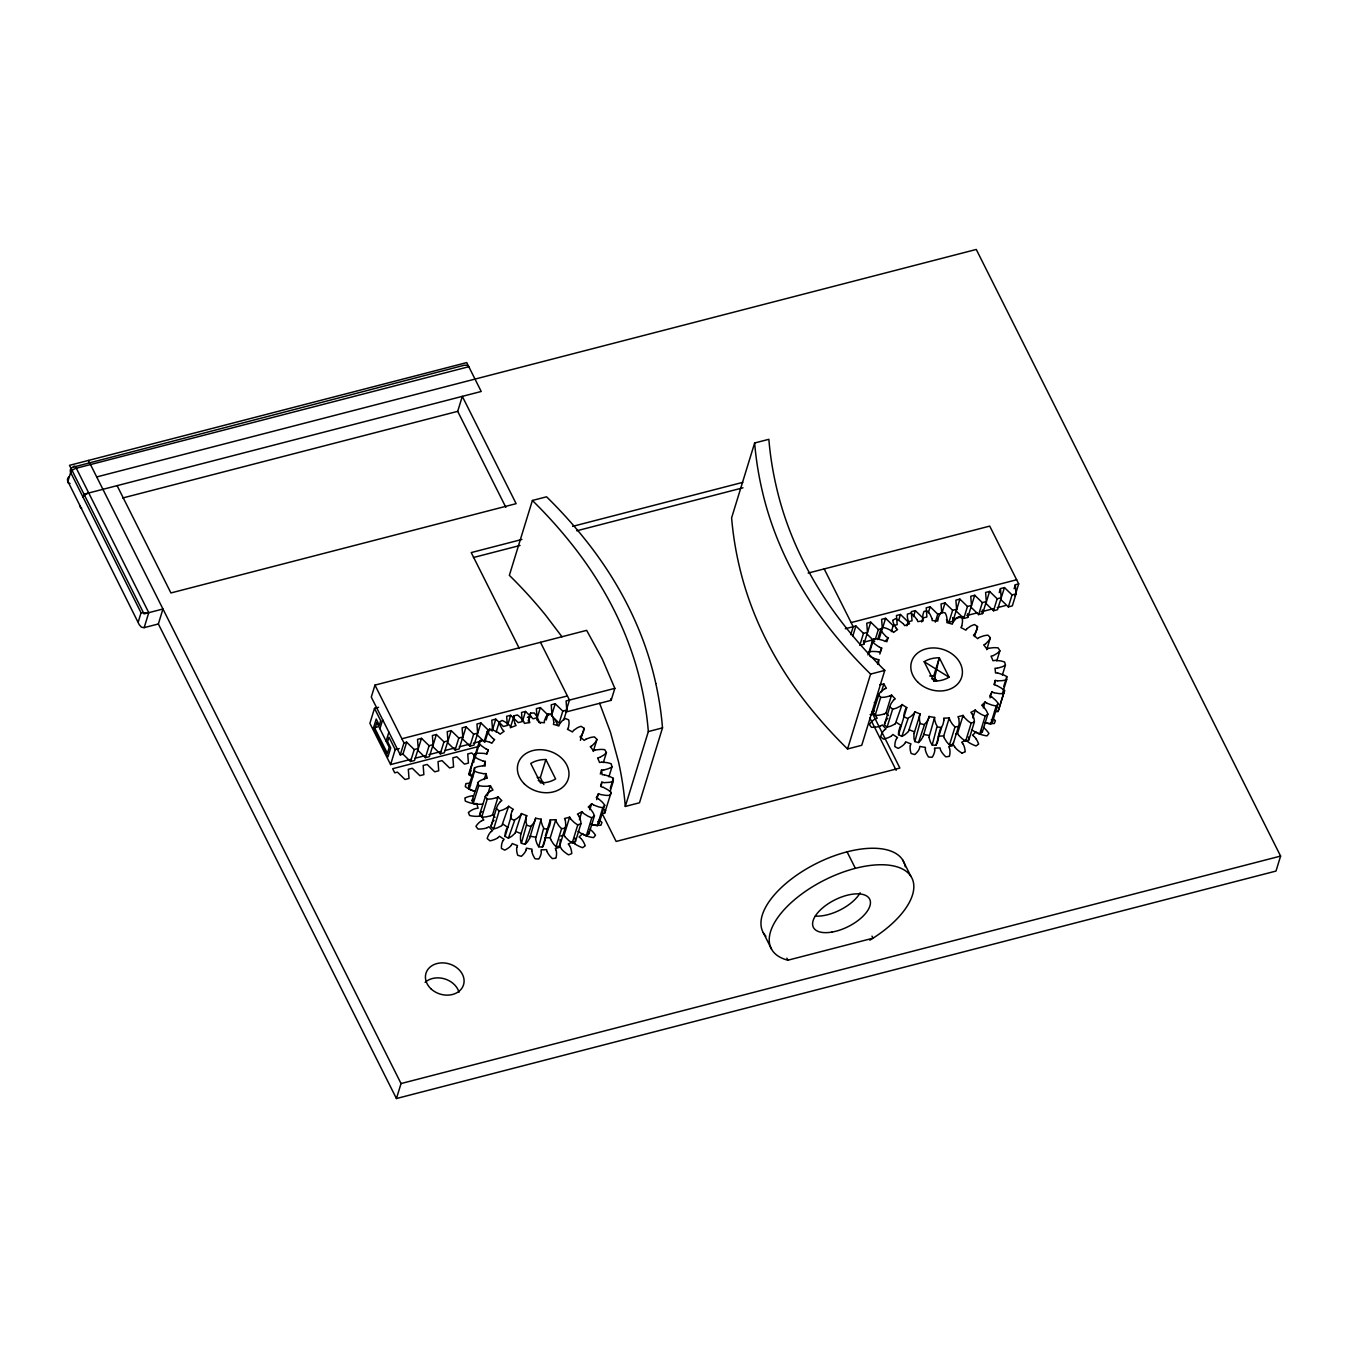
<?xml version="1.0" encoding="UTF-8"?>
<svg xmlns="http://www.w3.org/2000/svg" width="1348" height="1348" viewBox="0 0 1348 1348"><rect width="100%" height="100%" fill="white"/><g stroke="black" fill="none" stroke-linecap="round" stroke-linejoin="round"><path stroke-width="1.5" d="M544.39 720.995L544.373 722.764A59.43 47.652 17.1 0 0 538.762 722.343L538.593 720.573M937.837 619.254L937.804 621.007A59.43 47.652 17.1 0 0 932.209 620.586L932.024 618.816M544.996 839.939L544.103 843.831A29.673 23.792 17.1 0 1 542.958 846.224L542.469 847.049A70.787 56.751 17.1 0 1 538.745 846.78L538.172 845.87A29.673 23.792 17.1 0 1 536.824 843.292L535.577 839.231M550.523 821.96L549.63 825.869A29.673 23.792 17.1 0 1 548.484 828.262L542.469 847.049M938.427 738.182L937.551 742.091A29.673 23.792 17.1 0 1 936.405 744.467L935.9 745.292A70.787 56.751 17.1 0 1 932.193 745.023L931.62 744.113A29.673 23.792 17.1 0 1 930.255 741.552L929.025 737.474M943.971 720.203L943.078 724.112A29.673 23.792 17.1 0 1 941.932 726.505L935.9 745.292M553.809 722.36L553.186 718.265A29.673 23.792 17.1 0 0 552.208 715.603L551.753 714.659A70.787 56.751 17.1 0 0 548.063 714.002L547.44 714.76A29.673 23.792 17.1 0 0 545.923 716.967L544.424 720.691M947.24 620.602L946.616 616.508A29.673 23.792 17.1 0 0 945.639 613.846L945.201 612.902A70.787 56.751 17.1 0 0 941.494 612.245L940.87 613.003A29.673 23.792 17.1 0 0 939.354 615.21L937.871 618.934M531.887 850.891L531.971 849.139A59.43 47.652 17.1 0 1 526.394 848.145L526.108 849.863M535.577 838.911L541.188 819.196A59.43 47.652 17.1 0 1 535.611 818.202L529.781 837.883M541.104 820.949L541.188 819.196M925.318 749.134L925.419 747.382A59.43 47.652 17.1 0 1 919.825 746.388L919.538 748.106M929.008 737.154L934.619 717.439A59.43 47.652 17.1 0 1 929.042 716.445L923.228 736.126M934.535 719.192L934.619 717.439M523.563 721.332L520.665 717.743A29.673 23.792 17.1 0 0 518.323 715.653L517.413 714.962A70.787 56.751 17.1 0 0 514.009 715.839L513.942 716.799A29.673 23.792 17.1 0 0 513.976 719.478L514.936 723.573M573.726 730.279L577.281 727.836A29.673 23.792 17.1 0 1 579.994 726.656L581.022 726.286A70.787 56.751 17.1 0 1 584.105 728.324L583.97 729.268A29.673 23.792 17.1 0 1 583.347 731.846L581.544 735.435M967.156 628.522L970.729 626.079A29.673 23.792 17.1 0 1 973.441 624.899L974.452 624.528A70.787 56.751 17.1 0 1 977.536 626.567L977.401 627.511A29.673 23.792 17.1 0 1 976.778 630.089L974.975 633.678M535.308 819.904L535.611 818.202M928.755 718.164L929.042 716.445M520.496 835.575L520.513 839.636A29.673 23.792 17.1 0 0 521.103 842.332L521.406 843.292A70.787 56.751 17.1 0 0 525.029 844.337L525.771 843.663A29.673 23.792 17.1 0 0 527.641 841.658L529.697 838.186M526.023 817.596L526.04 821.657A29.673 23.792 17.1 0 0 526.63 824.369L521.406 843.292M913.944 733.817L913.944 737.878A29.673 23.792 17.1 0 0 914.534 740.574L914.837 741.535A70.787 56.751 17.1 0 0 918.46 742.58L919.218 741.906A29.673 23.792 17.1 0 0 921.072 739.9L923.144 736.429M919.471 715.839L919.471 719.899A29.673 23.792 17.1 0 0 920.061 722.612L914.837 741.535M553.775 722.68L553.421 724.381A59.43 47.652 17.1 0 1 558.898 725.932L559.454 724.297M947.206 620.923L946.852 622.624A59.43 47.652 17.1 0 1 952.328 624.175L952.884 622.54M933.911 681.111L939.32 657.79A28.139 22.562 17.1 0 0 924.155 661.683L933.911 681.111A28.139 22.562 17.1 0 0 949.076 677.218L939.32 657.79L933.793 675.769L936.439 681.06M550.827 839.753L553.202 843.562A29.673 23.792 17.1 0 0 555.258 845.853L556.067 846.628A70.787 56.751 17.1 0 0 559.622 846.123L559.841 845.196A29.673 23.792 17.1 0 0 560.195 842.567L560.077 839.45M559.622 846.123L565.368 827.234A29.673 23.792 17.1 0 0 565.722 824.605L565.385 820.511M944.257 737.996L946.633 741.804A29.673 23.792 17.1 0 0 948.689 744.096L949.498 744.871A70.787 56.751 17.1 0 0 953.053 744.366L953.272 743.439A29.673 23.792 17.1 0 0 953.457 742.512M953.053 744.366L958.816 725.477A29.673 23.792 17.1 0 0 959.169 722.848L958.832 718.754M138.305 621.816L141.051 612.75L70.652 472.457A5.24 4.213 17.1 0 1 73.314 467.099L464.302 365.224L467.065 365.241L468.801 366.723L76.314 468.228A5.24 2.494 -26.6 0 0 70.652 472.457L67.889 481.438L139.232 624.68L141.388 627.14L143.966 627.679L158.356 623.972L162.956 608.993L144.051 613.896L69.506 465.33L466.728 362.595L481.219 391.476L83.997 494.211M144.169 627.646L148.769 612.666L76.314 468.228A5.24 1.904 75.5 0 0 73.314 467.099M505.871 507.354L457.697 411.342L462.313 396.379L516.132 503.663L170.926 592.952L117.108 485.651M374.963 685.104L371.29 697.085L400.272 754.863L402.968 754.155L406.658 742.175L414.24 749.539L418.234 748.511L417.526 739.361L421.52 738.333L429.102 745.697L433.079 744.669L432.388 735.519L436.364 734.491L443.947 741.855L447.94 740.827L447.233 731.678L451.226 730.65L458.809 738.013L462.802 736.985L462.094 727.836L466.088 726.808L473.67 734.171L477.647 733.144L476.956 723.994L480.933 722.966L488.515 730.33L492.509 729.302L491.801 720.152L495.794 719.124L503.377 726.488L507.354 725.46L506.663 716.31L510.656 715.283L518.239 722.646L522.215 721.618L521.524 712.469L525.501 711.441L533.083 718.804L537.077 717.776L536.369 708.627L540.363 707.599L547.945 714.962L551.922 713.934L551.231 704.785L555.224 703.757L562.807 711.121L566.783 710.093L566.093 700.943L614.84 688.339L602.253 658.953L586.65 630.359L374.963 685.104L403.945 742.883L400.272 754.863M378.535 707.296L374.508 708.34L369.891 723.32L390.6 764.586L410.786 759.362M390.6 764.586L395.2 749.606L388.999 737.221L387.617 741.72L390.718 747.904L387.954 756.885L373.463 728.004L376.227 719.023L379.327 725.207L380.709 720.708L374.508 708.34M379.9 728.763L382.663 719.781M386.118 741.147L388.881 732.166M402.968 754.155L410.55 761.519L414.24 749.539M421.52 738.333L414.544 760.491L410.55 761.519M417.829 750.314L425.412 757.677L429.102 745.697M433.079 744.669L429.389 756.649L425.412 757.677M436.364 734.491L432.691 746.472L440.274 753.835L444.25 752.807L451.226 730.65M440.274 753.835L443.947 741.855M447.536 742.63L455.119 749.994L458.809 738.013M655.785 683.47C644.041 629.583 617.755 579.573 583.077 536.942A462.583 370.902 17.1 0 0 546.58 496.805L532.393 500.462L509.359 575.343A462.583 370.902 17.1 0 1 545.856 615.48L561.964 636.761M462.802 736.985L459.112 748.966L455.119 749.994M466.088 726.808L462.398 738.788L469.98 746.152L473.957 745.124L480.933 722.966M469.98 746.152L473.67 734.171M472.693 777.004A29.673 23.792 17.1 0 1 469.93 775.302L468.986 774.645A70.787 56.751 17.1 0 1 469.559 771.663L475.086 753.684L476.181 753.498A29.673 23.792 17.1 0 1 479.332 753.178L484.235 753.414M468.986 774.645L478.86 743.119A70.787 56.751 17.1 0 1 480.326 740.456L481.489 740.507A29.673 23.792 17.1 0 1 484.741 740.861L489.56 742.108M480.326 740.456L474.799 758.419A70.787 56.751 17.1 0 0 473.333 761.098L474.075 761.923M474.934 791.158L473.165 790.669A29.673 23.792 17.1 0 1 470.064 789.557L468.986 789.102A70.787 56.751 17.1 0 1 468.615 786.002L475.119 767.602A29.673 23.792 17.1 0 1 477.967 766.624L482.635 765.832M473.586 790.922A8.358 6.706 17.1 0 1 472.811 790.686L472.457 790.568A17.018 13.649 17.1 0 1 471.766 790.299L470.755 789.861A22.461 18.013 17.1 0 1 469.256 789.119L474.513 771.123A70.787 56.751 17.1 0 1 474.142 768.023M484.218 741.316L487.285 731.341A70.787 56.751 17.1 0 1 489.56 729.133L490.706 729.42A29.673 23.792 17.1 0 1 493.84 730.431L498.288 732.621M488.515 730.33L484.842 742.31L477.259 734.946M488.33 733.127L489.56 729.133M492.104 731.105L495.794 719.124M482.584 804.217L477.714 804.25A29.673 23.792 17.1 0 1 474.479 803.779L473.316 803.543A70.787 56.751 17.1 0 1 472.036 800.527L478.355 781.924A29.673 23.792 17.1 0 1 480.731 780.34L484.876 778.588M487.016 753.818L488.229 749.825L486.224 749.05M484.084 765.411L485.314 761.418L483.191 761.064M473.418 795.792A8.358 6.706 17.1 0 0 472.643 795.826L472.289 795.859A17.018 13.649 17.1 0 0 471.581 795.96L470.536 796.129A22.461 18.013 17.1 0 0 469.02 796.5L467.941 796.82A28.915 23.186 17.1 0 0 464.925 797.982A70.787 56.751 17.1 0 0 465.296 801.083A28.915 23.186 17.1 0 0 468.599 802.363L469.744 802.734A22.461 18.013 17.1 0 0 471.379 803.172L472.339 803.374A17.018 13.649 17.1 0 0 473.182 803.526L478.843 785.564A70.787 56.751 17.1 0 1 477.563 782.548M496.182 732.031L499.249 722.039A70.787 56.751 17.1 0 1 502.181 720.455L503.242 720.961A29.673 23.792 17.1 0 1 506.073 722.562L509.864 725.544M484.218 779.599L486.055 773.6L483.949 773.701M490.605 815.826L486.055 816.871A29.673 23.792 17.1 0 1 482.887 817.073L481.725 817.09A70.787 56.751 17.1 0 1 479.618 814.327L485.701 795.573A29.673 23.792 17.1 0 1 487.454 793.483L490.807 790.872M507.573 725.275L510.656 715.283M487.336 795.623L490.419 785.648L488.481 786.17M481.725 817.09L487.251 799.111A70.787 56.751 17.1 0 1 485.145 796.365M510.319 727.819L514.009 715.839M96.702 476.939L976.272 249.464L1280.6 856.081L1276 871.061L396.43 1098.536L401.047 1083.556L88.429 460.443M490.925 815.675L492.593 814.731L498.12 796.769A59.43 47.652 17.1 0 0 501.844 800.611L500.327 801.689M522.434 721.433L525.501 711.441M500.057 801.908L497.698 805.228A29.673 23.792 17.1 0 0 496.687 807.671L490.874 826.543A70.787 56.751 17.1 0 0 493.671 828.868L494.767 828.616A29.673 23.792 17.1 0 0 497.665 827.739L501.625 825.734M493.671 828.868L499.198 810.889L500.293 810.654A29.673 23.792 17.1 0 0 503.208 809.777L507.151 807.772M528.163 721.079L530.623 713.092A70.787 56.751 17.1 0 1 534.297 712.991L534.988 713.833A29.673 23.792 17.1 0 1 536.706 716.277L538.526 720.253M501.877 825.532L508.685 806.273A59.43 47.652 17.1 0 0 513.335 809.339L512.223 810.738M537.296 717.591L540.363 707.599M514.936 833.35L511.836 836.181A29.673 23.792 17.1 0 1 509.359 837.664L508.415 838.136A70.787 56.751 17.1 0 1 505.096 836.417L511.499 815.338M508.415 838.136L514.885 819.702A29.673 23.792 17.1 0 0 517.362 818.219L520.463 815.388M546.21 720L548.063 714.002M515.105 833.081L521.457 813.569A59.43 47.652 17.1 0 0 526.731 815.675L520.581 835.271M555.224 703.757L551.534 715.737L559.117 723.101L562.807 711.121M545.873 759.547L555.612 778.942A28.139 22.562 17.1 0 1 540.481 782.902L530.741 763.474A28.139 22.562 17.1 0 1 545.873 759.514L540.346 777.526L543.884 784.587M525.029 844.337L531.297 825.701A29.673 23.792 17.1 0 0 533.168 823.695L535.223 820.224M563.717 720.068L566.783 710.093M538.745 846.78L543.716 827.908A29.673 23.792 17.1 0 1 542.351 825.33L541.121 821.269M545.35 835.844L550.27 819.854A59.43 47.652 17.1 0 0 555.797 819.685L556.252 821.454M550.725 839.433L550.27 837.664L555.797 819.685M580.415 740.305L584.105 728.324M556.067 846.628L561.594 828.649L560.785 827.874A29.673 23.792 17.1 0 1 558.729 825.583L556.353 821.774M565.065 836.788L564.121 835.103L569.648 817.141A59.43 47.652 17.1 0 1 564.526 818.472L565.284 820.191M593.255 751.443L596.945 739.462A70.787 56.751 17.1 0 0 594.468 736.901L593.339 737.019A29.673 23.792 17.1 0 0 590.272 737.575L585.992 739.108M540.481 642.305L569.463 700.067L565.772 712.047L611.149 700.32L614.84 688.339M565.267 837.091L568.637 840.394A29.673 23.792 17.1 0 0 571.249 842.247L572.243 842.871L577.77 824.892A70.787 56.751 17.1 0 0 580.954 823.645L580.887 822.668A29.673 23.792 17.1 0 0 580.432 819.972L578.882 815.961M579.404 819.685L581.864 811.681L583.263 813.164M572.243 842.871A70.787 56.751 17.1 0 0 575.428 841.624L580.954 823.645M603.365 762.564L606.432 752.572A70.787 56.751 17.1 0 0 604.73 749.656L603.567 749.539A29.673 23.792 17.1 0 0 600.332 749.421L595.58 749.96M600.298 774.005L601.528 770.011L603.634 769.978M589.834 809.676L591.688 803.694L593.44 804.874M596.642 799.634L598.478 793.652L600.483 794.461M600.601 786.17L601.831 782.177L603.955 782.581M590.036 829.29L590.154 829.374A17.018 13.649 17.1 0 1 590.812 829.913L591.604 830.621A22.461 18.013 17.1 0 1 592.732 831.733L593.491 832.575A28.915 23.186 17.1 0 1 595.496 835.17A70.787 56.751 17.1 0 1 593.609 837.614A28.915 23.186 17.1 0 1 590.121 836.99L588.958 836.687A22.461 18.013 17.1 0 1 587.34 836.198L586.296 835.827L591.806 817.747A70.787 56.751 17.1 0 0 594.434 815.826L594.064 814.883A29.673 23.792 17.1 0 0 592.834 812.271L590.171 808.581M584.56 835.035A8.358 6.706 17.1 0 0 585.285 835.389L585.487 835.49A17.018 13.649 17.1 0 0 586.296 835.827A70.787 56.751 17.1 0 0 588.891 833.805L594.434 815.826M608.908 776.836L611.992 766.844A70.787 56.751 17.1 0 0 611.166 763.76L610.021 763.406A29.673 23.792 17.1 0 0 606.836 762.614L601.916 762.125M591.149 824.268L592.918 824.774A29.673 23.792 17.1 0 0 596.136 825.465L597.299 825.633L602.826 807.671A70.787 56.751 17.1 0 0 604.696 805.211L604.072 804.335A29.673 23.792 17.1 0 0 602.135 801.976L598.529 798.842M597.299 825.633A70.787 56.751 17.1 0 0 599.169 823.19L604.696 805.211M610.273 788.31L613.34 778.335L612.312 777.762A29.673 23.792 17.1 0 0 609.363 776.347L604.595 774.864M610.172 791.377L613.239 781.402A70.787 56.751 17.1 0 0 613.34 778.335M602.286 813.366A29.673 23.792 17.1 0 0 603.449 813.333L604.595 813.265L611.149 792.439L610.29 791.697A29.673 23.792 17.1 0 0 607.763 789.76L603.449 787.367M655.785 683.47A460.965 369.588 17.1 0 1 662.508 727.886L639.491 802.768L625.304 806.441L648.337 731.56A460.965 369.588 17.1 0 0 641.597 687.143C629.853 633.257 603.584 583.246 568.89 540.615A462.583 370.902 17.1 0 0 532.393 500.479M754.644 442.986L731.61 517.868A462.583 370.902 17.1 0 0 739.142 565.503C751.51 619.339 778.133 669.265 813.282 711.66A460.965 369.588 17.1 0 0 847.555 748.966L861.743 745.292L884.777 670.411A460.965 369.588 17.1 0 1 850.504 633.105C815.371 590.694 788.715 540.801 776.381 486.948A462.583 370.902 17.1 0 1 768.849 439.313L754.644 442.986A462.583 370.902 17.1 0 0 762.176 490.621C774.544 544.457 801.167 594.384 836.333 636.778A460.965 369.588 17.1 0 0 870.589 674.084L847.555 748.966M850.74 634.672L853.183 626.685L824.201 568.923M852.829 635.97L855.896 625.994L863.478 633.358L867.455 632.33L866.764 623.18L870.757 622.153L878.34 629.516L882.317 628.488L881.626 619.339L885.602 618.311L893.185 625.674L897.178 624.646L896.471 615.497L900.464 614.469L908.047 621.832L912.023 620.805L911.332 611.655L915.326 610.627L922.908 617.991L926.885 616.963L926.194 607.813L930.171 606.785L937.753 614.149L941.746 613.121L941.039 603.971L945.032 602.944L952.615 610.307L956.591 609.279L955.9 600.13L959.894 599.102L967.476 606.465L971.453 605.437L970.762 596.288L974.739 595.26L982.321 602.623L986.315 601.579L985.607 592.446L989.601 591.418L997.183 598.782L1001.16 597.737L1000.469 588.604L1004.462 587.576L1012.045 594.94L1016.021 593.895L1015.33 584.762L1018.7 583.886L989.718 526.108L808.143 573.069M863.478 633.358L859.788 645.338L863.782 644.31L870.757 622.153M868.618 653.359L872.308 641.378A70.787 56.751 17.1 0 1 873.774 638.699L874.936 638.75A29.673 23.792 17.1 0 1 878.171 639.104L883.007 640.351M869.46 652.668L873.774 638.699M875.256 639.491L878.34 629.516M877.649 639.559L880.733 629.583A70.787 56.751 17.1 0 1 882.991 627.376L884.136 627.663A29.673 23.792 17.1 0 1 887.27 628.674L891.719 630.864M879.25 638.463L882.317 628.488M882.536 628.286L885.602 618.311M879.823 654.066L881.676 648.068L879.654 647.293M877.514 663.654L878.744 659.661L876.621 659.307M886.849 641.817L888.079 637.823L886.293 636.677M891.348 631.656L893.185 625.674M898.627 620.451L900.464 614.469M884.052 714.069L879.486 715.114A29.673 23.792 17.1 0 1 876.318 715.333L875.155 715.333A70.787 56.751 17.1 0 1 873.049 712.57L879.132 693.816A29.673 23.792 17.1 0 1 880.901 691.743L884.254 689.114M881.39 691.878L883.85 683.891L881.912 684.413M875.155 715.333L880.682 697.354A70.787 56.751 17.1 0 1 878.593 694.608M906.816 625.826L908.047 621.832M913.472 616.609L915.326 610.627M884.372 713.918L886.024 712.974L891.55 695.012A59.43 47.652 17.1 0 0 895.274 698.854L893.758 699.932M893.505 700.151L891.146 703.471A29.673 23.792 17.1 0 0 890.118 705.914L884.305 724.786A70.787 56.751 17.1 0 0 887.102 727.111L888.197 726.858A29.673 23.792 17.1 0 0 891.112 725.982L895.072 723.977M887.102 727.111L892.646 709.132L893.724 708.896A29.673 23.792 17.1 0 0 896.639 708.02L900.599 706.015M921.678 621.984L922.908 617.991M928.334 612.767L930.171 606.785M895.325 723.775L902.115 704.515A59.43 47.652 17.1 0 0 906.766 707.582L898.543 734.66A70.787 56.751 17.1 0 0 901.863 736.379L902.806 735.907A29.673 23.792 17.1 0 0 905.266 734.424L908.367 731.593M935.293 622.136L937.753 614.149M901.863 736.379L908.333 717.945A29.673 23.792 17.1 0 0 910.793 716.462L913.91 713.631M941.966 612.919L945.032 602.944M908.552 731.324L914.888 711.811A59.43 47.652 17.1 0 0 920.162 713.918L914.028 733.514M946.397 619.827L948.925 622.287L952.615 610.307M948.925 622.287L952.918 621.26L956.591 609.279M959.894 599.102L956.204 611.082L963.786 618.446L967.763 617.418L974.739 595.26M918.46 742.58L924.745 723.943A29.673 23.792 17.1 0 0 926.598 721.938L928.671 718.467M963.786 618.446L967.476 606.465M932.193 745.023L937.146 726.151A29.673 23.792 17.1 0 1 935.782 723.573L934.552 719.512M938.798 734.087L940.634 728.089M971.049 607.24L978.631 614.604L982.321 602.623M944.156 737.676L943.718 735.907L949.245 717.928A59.43 47.652 17.1 0 1 943.701 718.113L943.954 719.883M974.469 636.559L977.536 626.567M978.631 614.604L982.625 613.576L986.315 601.579M989.601 591.418L985.91 603.399L993.493 610.762L997.486 609.717L1004.462 587.576M949.498 744.871L955.024 726.909L954.215 726.117A29.673 23.792 17.1 0 1 952.16 723.825L949.801 720.034M993.493 610.762L997.183 598.782M999.239 592.598L1000.469 588.604M958.512 735.031L957.569 733.346L963.095 715.384A59.43 47.652 17.1 0 1 957.956 716.715L958.714 718.433M986.702 649.685L990.376 637.705A70.787 56.751 17.1 0 0 987.915 635.144L986.787 635.279A29.673 23.792 17.1 0 0 983.72 635.818L979.423 637.351M958.714 735.334L962.084 738.637A29.673 23.792 17.1 0 0 964.696 740.49L965.674 741.114L971.217 723.135A70.787 56.751 17.1 0 0 974.402 721.888L974.318 720.927A29.673 23.792 17.1 0 0 973.879 718.214L972.329 714.204M972.852 717.928L975.312 709.941L976.693 711.407M1000.772 599.557L1008.355 606.92L1012.045 594.94M1014.1 588.756L1015.33 584.762M965.674 741.114A70.787 56.751 17.1 0 0 968.875 739.867L974.402 721.888M1015.01 595.867L1018.7 583.886M1016.021 593.895L1012.331 605.875L1008.355 606.92M996.795 660.806L999.879 650.814A70.787 56.751 17.1 0 0 998.177 647.899L996.998 647.781A29.673 23.792 17.1 0 0 993.779 647.663L989.028 648.203M983.282 707.919L985.118 701.937L986.871 703.117M994.032 684.413L995.262 680.42L997.385 680.824M990.072 697.876L991.909 691.895L993.914 692.704M971.453 729.639L975.598 732.234A29.673 23.792 17.1 0 0 978.614 733.565L979.726 733.969L985.253 715.99A70.787 56.751 17.1 0 0 987.865 714.086L987.511 713.126A29.673 23.792 17.1 0 0 986.264 710.514L983.602 706.824M979.726 733.969A70.787 56.751 17.1 0 0 982.338 732.048L987.865 714.086M1002.356 675.078L1005.423 665.086A70.787 56.751 17.1 0 0 1004.597 662.02L1003.468 661.649A29.673 23.792 17.1 0 0 1000.267 660.857L995.363 660.385M984.579 722.511L986.348 723.034A29.673 23.792 17.1 0 0 989.567 723.707L990.729 723.876L996.256 705.914A70.787 56.751 17.1 0 0 998.143 703.454L997.52 702.578A29.673 23.792 17.1 0 0 995.565 700.219L991.96 697.085M990.729 723.876A70.787 56.751 17.1 0 0 992.617 721.433L998.143 703.454M1003.704 686.553L1006.771 676.578L1005.76 676.005A29.673 23.792 17.1 0 0 1002.794 674.59L998.025 673.107M994.285 692.838L999.188 693.597A29.673 23.792 17.1 0 0 1002.406 693.613L1006.67 679.645A70.787 56.751 17.1 0 0 1006.771 676.578M994.571 711.592A29.673 23.792 17.1 0 0 996.88 711.576L998.025 711.508L1003.552 693.529A70.787 56.751 17.1 0 0 1004.58 690.682L1003.721 689.94A29.673 23.792 17.1 0 0 1001.193 688.002L996.88 685.61M998.025 711.508A70.787 56.751 17.1 0 0 999.053 708.66L1004.58 690.682M568.452 727.532L569.058 723.556A29.673 23.792 17.1 0 0 568.873 720.86L568.721 719.883A70.787 56.751 17.1 0 0 565.216 718.501L564.374 719.074A29.673 23.792 17.1 0 0 562.183 720.826L559.572 723.994M961.882 625.775L962.489 621.799A29.673 23.792 17.1 0 0 962.32 619.103L962.152 618.125A70.787 56.751 17.1 0 0 958.647 616.744L957.805 617.317A29.673 23.792 17.1 0 0 955.614 619.069L953.019 622.237M526.108 817.292L526.731 815.675M516.907 847.252L517.514 845.617A59.43 47.652 17.1 0 1 512.24 843.528L511.431 845.061M919.555 715.535L920.162 713.918M910.338 745.495L910.962 743.86A59.43 47.652 17.1 0 1 905.671 741.771L904.862 743.321M530.623 713.092L530.269 713.985A29.673 23.792 17.1 0 0 529.511 716.513L529.225 720.54M596.945 739.462L596.524 740.322A29.673 23.792 17.1 0 1 595.125 742.596L592.244 745.579M990.376 637.705L989.954 638.564A29.673 23.792 17.1 0 1 988.556 640.839L985.674 643.822M520.648 815.119L521.457 813.569M914.079 713.362L914.888 711.811M492.526 822.55L492.172 823.207A29.673 23.792 17.1 0 0 491.161 825.633M512.055 811.007L510.841 814.815A29.673 23.792 17.1 0 0 510.622 817.478L510.622 818.438A70.787 56.751 17.1 0 0 513.942 820.174M506.528 828.969L505.315 832.794A29.673 23.792 17.1 0 0 505.096 835.44L505.096 836.417M905.485 709.25L904.272 713.058A29.673 23.792 17.1 0 0 904.053 715.721L904.07 716.681A70.787 56.751 17.1 0 0 907.389 718.417M899.959 727.229L898.745 731.037A29.673 23.792 17.1 0 0 898.526 733.683L898.543 734.66M568.317 727.819L567.457 729.335A59.43 47.652 17.1 0 1 572.462 731.947L573.507 730.515M961.764 626.062L960.888 627.578A59.43 47.652 17.1 0 1 965.893 630.19L966.954 628.758M886.344 720.152L885.619 721.45A29.673 23.792 17.1 0 0 884.591 723.876M479.618 814.327L480.174 813.535A29.673 23.792 17.1 0 1 481.927 811.462M873.049 712.57L873.605 711.778A29.673 23.792 17.1 0 1 874.212 711.019M493.2 821.454L494.076 820.342M506.696 828.717L507.438 827.773M503.023 840.697L504.118 839.299A59.43 47.652 17.1 0 1 499.468 836.215L498.204 837.512M886.95 719.259L887.725 718.349M905.671 708.981L906.766 707.582M900.144 726.96L901.239 725.561A59.43 47.652 17.1 0 1 896.589 722.494M896.454 738.94L897.566 737.541A59.43 47.652 17.1 0 1 892.915 734.475L891.635 735.755M606.432 752.572L605.758 753.279A29.673 23.792 17.1 0 1 603.668 755.133L599.894 757.34M999.879 650.814L999.188 651.539A29.673 23.792 17.1 0 1 997.116 653.376L993.341 655.583M507.404 807.553L508.685 806.273M900.852 705.796L902.115 704.515M581.325 735.688L579.994 736.918A59.43 47.652 17.1 0 1 584.223 740.406L585.689 739.294M974.756 633.931L973.441 635.178A59.43 47.652 17.1 0 1 977.654 638.666L979.137 637.537M472.036 800.527L472.828 799.903A29.673 23.792 17.1 0 1 473.654 799.297M491.11 831.649L492.627 830.57A59.43 47.652 17.1 0 1 488.903 826.712L487.251 827.655M884.541 729.891L886.074 728.813A59.43 47.652 17.1 0 1 882.333 724.954L880.682 725.898M611.992 766.844L611.099 767.383A29.673 23.792 17.1 0 1 608.454 768.663L604.022 769.944M1005.423 665.086L1004.53 665.626A29.673 23.792 17.1 0 1 1001.901 666.906L997.453 668.187M496.452 797.696L498.12 796.769M889.899 695.939L891.55 695.012M591.957 745.764L590.255 746.657A59.43 47.652 17.1 0 1 593.423 750.802L595.243 750.078M985.388 644.007L983.686 644.9A59.43 47.652 17.1 0 1 986.871 649.062L988.674 648.321M468.615 786.002L469.593 785.581A29.673 23.792 17.1 0 1 470.604 785.193M496.131 797.848L491.582 798.892A29.673 23.792 17.1 0 1 488.414 799.111L487.251 799.111M889.579 696.09L885.013 697.135A29.673 23.792 17.1 0 1 881.845 697.354L880.682 697.354M491.127 790.72L492.98 790.029A59.43 47.652 17.1 0 1 490.419 785.648M481.927 820.679L483.764 819.988A59.43 47.652 17.1 0 1 481.202 815.591L479.265 816.13M884.574 688.963L886.411 688.272A59.43 47.652 17.1 0 1 883.85 683.891M875.358 718.922L877.194 718.231A59.43 47.652 17.1 0 1 874.633 713.833L872.695 714.373M613.239 781.402L612.194 781.705A29.673 23.792 17.1 0 1 609.161 782.362L604.342 782.632M1006.67 679.645L1005.625 679.948A29.673 23.792 17.1 0 1 1002.609 680.605L997.773 680.875M122.651 498.002L457.697 411.342M521.895 539.47L471.227 552.579L519.351 648.523M572.563 526.377L742.799 482.348M473.434 557.516L520.042 545.468M576.792 530.792L742.984 487.808M373.463 728.004L377.491 726.96M401.889 738.755L567.39 695.939M851.127 622.557L1016.628 579.758M403.945 742.883L406.658 742.175M845.297 628.741L855.896 625.994M395.2 749.606L399.244 748.561M527.371 717.321L531.415 716.277M414.813 758.317L424.906 755.706M428.95 754.661L441.066 751.527M445.093 750.482L455.186 747.87M459.23 746.826L469.323 744.214M473.35 743.169L481.421 741.08M864.051 642.12L872.122 640.03M952.868 619.153L962.961 616.541M966.988 615.497L977.081 612.902M981.125 611.857L993.24 608.723M997.267 607.678L1005.338 605.589M479.467 746.253L392.672 768.697L394.745 772.825L397.441 772.134L405.023 779.498L409.017 778.47L408.309 769.32L412.303 768.293L419.885 775.656L423.862 774.628L423.171 765.479L427.148 764.451L434.73 771.814L438.723 770.786L438.033 761.637L442.009 760.609L449.592 767.972L453.585 766.945L452.877 757.795L456.871 756.767L464.453 764.131L468.43 763.103L467.739 753.953L471.716 752.925L475.507 756.599M648.337 731.56L662.525 727.886M870.589 674.084L884.777 670.411M786.878 958.142L787.906 960.197L873.032 938.174L871.988 936.119M401.047 1083.556L1280.6 856.081M148.718 612.683L141.203 612.818M992.987 655.684L991.016 656.173A59.43 47.652 17.1 0 1 992.937 660.722L994.976 660.419M599.557 757.441L597.585 757.93A59.43 47.652 17.1 0 1 599.506 762.479L601.545 762.159M469.559 771.663L470.654 771.477M881.541 684.498L879.772 684.649M876.015 702.46L874.245 702.611M488.111 786.255L483.241 786.272A29.673 23.792 17.1 0 1 480.006 785.817L478.843 785.564M485.246 778.521L487.302 778.251A59.43 47.652 17.1 0 1 486.055 773.6M476.029 808.48L478.085 808.21A59.43 47.652 17.1 0 1 476.838 803.56L474.732 803.644M874.919 727.179L876.082 727.061A22.461 18.013 17.1 0 0 877.649 726.808L878.677 726.589A17.018 13.649 17.1 0 0 879.334 726.404L879.671 726.302A8.358 6.706 17.1 0 0 880.362 726.05M469.727 783.154L469.222 783.188A28.915 23.186 17.1 0 0 465.869 783.643A70.787 56.751 17.1 0 0 465.296 786.625A28.915 23.186 17.1 0 0 468.211 788.529L469.104 789.035M1002.406 693.613L1003.552 693.529M997.065 668.22L994.959 668.271A59.43 47.652 17.1 0 1 995.515 672.938L997.638 673.073M870.117 714.609L870.488 714.592A17.018 13.649 17.1 0 0 871.196 714.558L871.549 714.541A8.358 6.706 17.1 0 0 872.325 714.44M604.207 774.83L602.084 774.696A59.43 47.652 17.1 0 0 601.528 770.011M483.561 773.685L478.692 772.707A29.673 23.792 17.1 0 1 475.591 771.595L474.513 771.123M877.885 664.21L878.593 664.278A59.43 47.652 17.1 0 1 878.744 659.661M483.022 765.849L485.162 766.035A59.43 47.652 17.1 0 1 485.314 761.418M473.333 803.543L473.552 803.577A8.358 6.706 17.1 0 0 474.344 803.644M996.256 705.914L995.094 705.745A29.673 23.792 17.1 0 1 991.875 705.055L987.208 703.319M602.826 807.671L601.663 807.503A29.673 23.792 17.1 0 1 598.445 806.812L593.777 805.076M877.666 651.657L872.763 651.421A29.673 23.792 17.1 0 0 869.629 651.741L868.516 651.943A70.787 56.751 17.1 0 0 867.944 654.909M996.509 685.492L994.42 684.919A59.43 47.652 17.1 0 0 995.262 680.42M603.062 787.249L600.972 786.676A59.43 47.652 17.1 0 0 601.831 782.177M876.234 659.223L871.65 657.268A29.673 23.792 17.1 0 1 869.864 656.223M482.803 760.98L478.22 759.025A29.673 23.792 17.1 0 1 475.456 757.34L474.513 756.666A70.787 56.751 17.1 0 1 475.086 753.684M600.854 794.595L605.758 795.354A29.673 23.792 17.1 0 0 608.976 795.371L610.122 795.286A70.787 56.751 17.1 0 0 611.149 792.439M878.054 651.758L880.126 652.365A59.43 47.652 17.1 0 1 881.676 648.068M484.623 753.515L486.695 754.122A59.43 47.652 17.1 0 1 488.229 749.825M985.253 715.99L984.141 715.586A29.673 23.792 17.1 0 1 981.125 714.271L976.98 711.677M591.806 817.747L590.694 817.343A29.673 23.792 17.1 0 1 587.694 816.029L583.532 813.417M586.279 835.709L585.167 835.305A29.673 23.792 17.1 0 1 582.168 833.991L578.006 831.396M991.639 696.899L989.718 695.922A59.43 47.652 17.1 0 0 991.909 691.895M598.192 798.656L596.271 797.679A59.43 47.652 17.1 0 0 598.478 793.652M879.3 647.141L875.307 644.361A29.673 23.792 17.1 0 1 873.049 642.187L872.308 641.378M485.853 748.881L481.859 746.101A29.673 23.792 17.1 0 1 479.618 743.944L478.86 743.119M883.361 640.519L885.248 641.53A59.43 47.652 17.1 0 1 888.079 637.823M489.914 742.276L491.818 743.287A59.43 47.652 17.1 0 1 494.649 739.58L492.863 738.434M971.217 723.135L970.223 722.528A29.673 23.792 17.1 0 1 967.611 720.658L964.241 717.355M577.77 824.892L576.776 824.285A29.673 23.792 17.1 0 1 574.164 822.415L570.794 819.112M924.189 661.716L949.043 677.202M977.654 733.076L975.901 731.88A59.43 47.652 17.1 0 1 972.481 735.216L974.115 736.514M584.223 834.833L582.471 833.637A59.43 47.652 17.1 0 1 579.05 836.973L580.685 838.271M574.989 843.915L575.225 844.084A17.018 13.649 17.1 0 0 575.832 844.488L576.759 845.061A22.461 18.013 17.1 0 0 578.225 845.853L579.303 846.376A28.915 23.186 17.1 0 0 582.589 847.707A70.787 56.751 17.1 0 0 585.217 845.786A28.915 23.186 17.1 0 0 583.987 842.938L583.499 841.995A22.461 18.013 17.1 0 0 582.707 840.714L582.252 840.074A17.018 13.649 17.1 0 0 581.696 839.349L581.561 839.197A8.358 6.706 17.1 0 0 580.954 838.523M599.135 820.123L599.27 820.224A28.915 23.186 17.1 0 1 601.933 822.398A70.787 56.751 17.1 0 1 600.905 825.246A28.915 23.186 17.1 0 1 597.45 825.33L596.254 825.279A22.461 18.013 17.1 0 1 594.603 825.144L593.625 824.993A17.018 13.649 17.1 0 1 592.783 824.841L592.564 824.791A8.358 6.706 17.1 0 1 591.637 824.555M983.417 727.499L983.703 727.701A17.018 13.649 17.1 0 1 984.259 728.156L985.051 728.864A22.461 18.013 17.1 0 1 986.163 729.976L986.921 730.818A28.915 23.186 17.1 0 1 988.927 733.413A70.787 56.751 17.1 0 1 987.039 735.873A28.915 23.186 17.1 0 1 983.568 735.233L982.389 734.93A22.461 18.013 17.1 0 1 980.788 734.441L979.844 734.121A17.018 13.649 17.1 0 1 979.052 733.784L978.85 733.7A8.358 6.706 17.1 0 1 977.991 733.278M983.332 706.571L981.698 705.257A59.43 47.652 17.1 0 0 985.118 701.937M589.902 808.328L588.267 807.014A59.43 47.652 17.1 0 0 591.688 803.694M885.99 636.441L882.822 633.004A29.673 23.792 17.1 0 1 881.221 630.51L880.733 629.583M492.542 738.199L489.391 734.761A29.673 23.792 17.1 0 1 487.791 732.267L487.285 731.341M892.039 631.083L893.623 632.431A59.43 47.652 17.1 0 1 897.566 629.55L896.117 628.101M498.591 732.84L500.175 734.188A59.43 47.652 17.1 0 1 504.135 731.307L502.686 729.858M998.194 707.902L999.053 708.66M604.763 809.659L605.606 810.418A70.787 56.751 17.1 0 1 604.595 813.265M867.067 634.133L874.65 641.496M536.673 719.579L540.464 723.269M903.295 623.787L899.504 620.805A29.673 23.792 17.1 0 0 896.673 619.204L895.611 618.698A70.787 56.751 17.1 0 0 892.696 620.282L892.915 621.26A29.673 23.792 17.1 0 0 893.758 623.939L895.881 627.831M967.476 741.366L966.095 739.884A59.43 47.652 17.1 0 1 961.68 742.293L962.91 743.86M574.046 843.123L572.647 841.641A59.43 47.652 17.1 0 1 568.233 844.05L569.479 845.617M972.127 713.901L970.897 712.334A59.43 47.652 17.1 0 0 975.312 709.941M578.68 815.658L577.449 814.091A59.43 47.652 17.1 0 0 581.864 811.681M502.45 729.571L500.327 725.696A29.673 23.792 17.1 0 1 499.468 723.017L499.249 722.039M903.548 624.073L904.727 625.657A59.43 47.652 17.1 0 1 909.529 623.787L908.535 622.119M510.1 725.831L511.28 727.414A59.43 47.652 17.1 0 1 516.099 725.544L515.088 723.876M992.617 721.433L991.993 720.54A29.673 23.792 17.1 0 0 991.319 719.68M599.169 823.19L598.546 822.297A29.673 23.792 17.1 0 0 597.889 821.438M976.137 738.957L975.564 738.131A17.018 13.649 17.1 0 0 975.143 737.592L975.042 737.491A8.358 6.706 17.1 0 0 974.402 736.766M916.994 619.574L914.113 616.002A29.673 23.792 17.1 0 0 911.754 613.896L910.844 613.205A70.787 56.751 17.1 0 0 907.44 614.081L907.373 615.042A29.673 23.792 17.1 0 0 907.423 617.721L908.367 621.816M963.095 715.384L964.039 717.052M954.822 747.011L953.879 745.326A59.43 47.652 17.1 0 1 948.739 746.657L949.498 748.393M569.648 817.141L570.608 818.809M561.391 848.768L560.431 847.083A59.43 47.652 17.1 0 1 555.309 848.414L556.067 850.15M871.634 711.795L899.874 768.057L616.137 841.438L602.034 813.316M869.797 717.776L896.15 770.298M902.604 859.805L910.877 876.318M847.066 851.818L855.357 868.314M763.288 932.664L771.562 949.16M554.972 719.529L557.988 725.51M158.356 623.972L396.43 1098.536M599.624 703.285L610.543 732.486L618.564 762.024A460.965 369.588 17.1 0 1 625.287 806.441M917.162 619.895L917.853 621.63A59.43 47.652 17.1 0 1 923.228 620.872L922.723 619.103M523.715 721.652L524.423 723.387A59.43 47.652 17.1 0 1 529.798 722.629L529.292 720.86M982.338 732.048L981.967 731.088A29.673 23.792 17.1 0 0 981.563 730.144M588.891 833.805L588.537 832.845A29.673 23.792 17.1 0 0 588.132 831.901M610.61 698.871L611.149 700.32M931.957 618.496L930.137 614.536A29.673 23.792 17.1 0 0 928.418 612.076L927.727 611.234A70.787 56.751 17.1 0 0 924.071 611.335L923.7 612.228A29.673 23.792 17.1 0 0 922.942 614.755L922.672 618.783M949.245 717.928L949.683 719.714M940.466 749.656L940.028 747.887A59.43 47.652 17.1 0 1 934.501 748.056L934.737 749.842M547.035 851.414L546.597 849.644A59.43 47.652 17.1 0 1 541.054 849.813L541.289 851.599M938.259 736.665L938.427 737.861M550.27 819.854L550.506 821.64M544.828 838.422L544.98 839.619M982.338 609.903L982.625 613.576M967.493 613.744L967.763 617.418M968.875 739.867L968.791 738.889A29.673 23.792 17.1 0 0 968.504 736.952M952.632 617.603L952.918 621.26M863.495 640.654L863.782 644.31M575.428 841.624L575.36 840.646A29.673 23.792 17.1 0 0 574.905 837.951M787.957 960.214A78.656 37.289 -26.6 0 1 799.263 895.881A78.656 37.289 -26.6 0 1 904.474 870.134A78.656 37.289 -26.6 0 1 869.831 940.179M957.569 733.346A59.43 47.652 17.1 0 1 955.867 733.834M943.718 735.907A59.43 47.652 17.1 0 1 938.174 736.075M929.092 735.401A59.43 47.652 17.1 0 1 923.515 734.407M914.635 731.88A59.43 47.652 17.1 0 1 909.361 729.79M888.467 715.569A59.43 47.652 17.1 0 1 886.024 712.974M929.665 675.955A28.139 22.562 17.1 0 1 933.776 675.736M958.596 726.404A70.787 56.751 17.1 0 1 955.024 726.909M941.426 727.33A70.787 56.751 17.1 0 1 937.719 727.044M923.987 724.601A70.787 56.751 17.1 0 1 920.364 723.573M892.646 709.132A70.787 56.751 17.1 0 1 889.849 706.824M564.121 835.103A59.43 47.652 17.1 0 1 560.717 836.046M550.27 837.664A59.43 47.652 17.1 0 1 544.744 837.833M535.661 837.159A59.43 47.652 17.1 0 1 530.084 836.164M521.204 833.637A59.43 47.652 17.1 0 1 515.913 831.531M507.808 827.318A59.43 47.652 17.1 0 1 503.158 824.235M495.036 817.326A59.43 47.652 17.1 0 1 492.593 814.731M537.245 777.594A28.139 22.562 17.1 0 1 540.346 777.493M565.149 828.161A70.787 56.751 17.1 0 1 561.594 828.649M547.996 829.087A70.787 56.751 17.1 0 1 544.272 828.801M530.556 826.358A70.787 56.751 17.1 0 1 526.933 825.33M499.198 810.889A70.787 56.751 17.1 0 1 496.401 808.581M992.886 718.602A28.915 23.186 17.1 0 1 995.363 720.641A70.787 56.751 17.1 0 1 994.335 723.488A28.915 23.186 17.1 0 1 990.881 723.573L989.702 723.522A22.461 18.013 17.1 0 1 988.033 723.387L987.073 723.236A17.018 13.649 17.1 0 1 986.231 723.084L986.011 723.034A8.358 6.706 17.1 0 1 985.068 722.798M962 753.094A70.787 56.751 17.1 0 0 965.185 751.847A28.915 23.186 17.1 0 0 964.814 748.932L964.595 747.938A22.461 18.013 17.1 0 0 964.208 746.556L963.871 745.663A17.018 13.649 17.1 0 0 963.601 745.073L963.5 744.837A8.358 6.706 17.1 0 0 963.112 744.147M976.137 738.957A22.461 18.013 17.1 0 1 976.929 740.237L977.435 741.198A28.915 23.186 17.1 0 1 978.648 744.029A70.787 56.751 17.1 0 1 976.036 745.95A28.915 23.186 17.1 0 1 972.75 744.618L971.655 744.096A22.461 18.013 17.1 0 1 970.189 743.304L969.263 742.731A17.018 13.649 17.1 0 1 968.673 742.327L968.37 742.108A8.358 6.706 17.1 0 1 967.763 741.619M962 753.094A28.915 23.186 17.1 0 1 959.102 751.156L958.175 750.448A22.461 18.013 17.1 0 1 956.945 749.404L956.187 748.662A17.018 13.649 17.1 0 1 955.715 748.157L955.479 747.904A8.358 6.706 17.1 0 1 955.024 747.314M949.615 748.713A8.358 6.706 17.1 0 1 949.784 749.37L949.835 749.673A17.018 13.649 17.1 0 1 949.919 750.28L949.986 751.207A22.461 18.013 17.1 0 1 949.969 752.572L949.885 753.549A28.915 23.186 17.1 0 1 949.38 756.346A70.787 56.751 17.1 0 1 945.807 756.851A28.915 23.186 17.1 0 1 943.499 754.442L942.791 753.583A22.461 18.013 17.1 0 1 941.881 752.336L941.342 751.493A17.018 13.649 17.1 0 1 941.022 750.92L940.921 750.752A8.358 6.706 17.1 0 1 940.584 749.977M934.754 750.162A8.358 6.706 17.1 0 1 934.72 750.819L934.686 751.005A17.018 13.649 17.1 0 1 934.568 751.695L934.4 752.47A22.461 18.013 17.1 0 1 933.945 753.852L933.574 754.745A28.915 23.186 17.1 0 1 932.209 757.273A70.787 56.751 17.1 0 1 928.502 757.003A28.915 23.186 17.1 0 1 926.919 754.257L926.464 753.296A22.461 18.013 17.1 0 1 925.924 751.948L925.672 751.139A17.018 13.649 17.1 0 1 925.486 750.432L925.436 750.128A8.358 6.706 17.1 0 1 925.335 749.471M919.454 748.41A8.358 6.706 17.1 0 1 919.218 749.033L919.168 749.134A17.018 13.649 17.1 0 1 918.814 749.825L918.342 750.6A22.461 18.013 17.1 0 1 917.533 751.712L916.893 752.47A28.915 23.186 17.1 0 1 914.787 754.56A70.787 56.751 17.1 0 1 911.147 753.515A28.915 23.186 17.1 0 1 910.389 750.617L910.22 749.623A22.461 18.013 17.1 0 1 910.102 748.241L910.085 747.331A17.018 13.649 17.1 0 1 910.119 746.741L910.136 746.438A8.358 6.706 17.1 0 1 910.254 745.798M904.693 743.591A8.358 6.706 17.1 0 1 904.272 744.113L904.104 744.281A17.018 13.649 17.1 0 1 903.632 744.77L903.008 745.326A22.461 18.013 17.1 0 1 901.778 746.27L900.919 746.843A28.915 23.186 17.1 0 1 898.172 748.359A70.787 56.751 17.1 0 1 894.853 746.64A28.915 23.186 17.1 0 1 894.971 743.759L895.106 742.782A22.461 18.013 17.1 0 1 895.392 741.467L895.645 740.608A17.018 13.649 17.1 0 1 895.864 740.052L895.982 739.782A8.358 6.706 17.1 0 1 896.268 739.21M891.382 735.974A8.358 6.706 17.1 0 1 890.809 736.362L890.59 736.514A17.018 13.649 17.1 0 1 889.966 736.851L889.073 737.305A22.461 18.013 17.1 0 1 887.675 737.878L886.63 738.232A28.915 23.186 17.1 0 1 883.429 739.092A70.787 56.751 17.1 0 1 880.632 736.766A28.915 23.186 17.1 0 1 881.609 734.087L882.03 733.211A22.461 18.013 17.1 0 1 882.721 732.048L883.226 731.29A17.018 13.649 17.1 0 1 883.614 730.818L883.816 730.582A8.358 6.706 17.1 0 1 884.288 730.111M874.919 727.179A28.915 23.186 17.1 0 1 871.465 727.313A70.787 56.751 17.1 0 1 869.376 724.55A28.915 23.186 17.1 0 1 871.162 722.258L871.853 721.517A22.461 18.013 17.1 0 1 872.881 720.557L873.622 719.967A17.018 13.649 17.1 0 1 874.144 719.596L874.414 719.428A8.358 6.706 17.1 0 1 875.037 719.074M470.604 771.292A70.787 56.751 17.1 0 1 471.109 770.399M574.939 843.865A8.358 6.706 17.1 0 1 574.315 843.376M569.682 845.904A8.358 6.706 17.1 0 1 570.019 846.544L570.17 846.83A17.018 13.649 17.1 0 1 570.423 847.42L570.76 848.313A22.461 18.013 17.1 0 1 571.164 849.695L571.384 850.672A28.915 23.186 17.1 0 1 571.754 853.604A70.787 56.751 17.1 0 1 568.553 854.851A28.915 23.186 17.1 0 1 565.671 852.913L564.745 852.206A22.461 18.013 17.1 0 1 563.515 851.144L562.841 850.504A17.018 13.649 17.1 0 1 562.284 849.914L562.049 849.661A8.358 6.706 17.1 0 1 561.577 849.072M556.185 850.47A8.358 6.706 17.1 0 1 556.336 851.127L556.387 851.431A17.018 13.649 17.1 0 1 556.471 852.037L556.539 852.947A22.461 18.013 17.1 0 1 556.522 854.329L556.454 855.289A28.915 23.186 17.1 0 1 555.932 858.103A70.787 56.751 17.1 0 1 552.377 858.609A28.915 23.186 17.1 0 1 550.068 856.199L549.344 855.323A22.461 18.013 17.1 0 1 548.451 854.093L547.911 853.25A17.018 13.649 17.1 0 1 547.574 852.677L547.49 852.492A8.358 6.706 17.1 0 1 547.136 851.734M541.306 851.919A8.358 6.706 17.1 0 1 541.273 852.576L541.256 852.745A17.018 13.649 17.1 0 1 541.138 853.452L540.952 854.228A22.461 18.013 17.1 0 1 540.514 855.609L540.144 856.502A28.915 23.186 17.1 0 1 538.779 859.03A70.787 56.751 17.1 0 1 535.072 858.76A28.915 23.186 17.1 0 1 533.488 856.014L533.083 855.188A22.461 18.013 17.1 0 1 532.494 853.705L532.241 852.896A17.018 13.649 17.1 0 1 532.056 852.189L532.022 852.071A8.358 6.706 17.1 0 1 531.904 851.211M526.023 850.167A8.358 6.706 17.1 0 1 525.787 850.773L525.653 851.043A17.018 13.649 17.1 0 1 525.383 851.582L524.911 852.357A22.461 18.013 17.1 0 1 524.102 853.452L523.462 854.228A28.915 23.186 17.1 0 1 521.339 856.317A70.787 56.751 17.1 0 1 517.716 855.272A28.915 23.186 17.1 0 1 516.958 852.374L516.789 851.38A22.461 18.013 17.1 0 1 516.655 849.998L516.655 849.088A17.018 13.649 17.1 0 1 516.672 848.499L516.705 848.195A8.358 6.706 17.1 0 1 516.806 847.555M511.246 845.331A8.358 6.706 17.1 0 1 510.825 845.853L510.622 846.089A17.018 13.649 17.1 0 1 510.184 846.527L509.561 847.083A22.461 18.013 17.1 0 1 508.348 848.027L507.471 848.6A28.915 23.186 17.1 0 1 504.742 850.116A70.787 56.751 17.1 0 1 501.422 848.398A28.915 23.186 17.1 0 1 501.523 845.516L501.658 844.539A22.461 18.013 17.1 0 1 501.945 843.225L502.214 842.365A17.018 13.649 17.1 0 1 502.416 841.809L502.534 841.54A8.358 6.706 17.1 0 1 502.838 840.95M497.934 837.731A8.358 6.706 17.1 0 1 497.361 838.119L497.142 838.254A17.018 13.649 17.1 0 1 496.519 838.608L495.643 839.046A22.461 18.013 17.1 0 1 494.227 839.636L493.334 839.939A28.915 23.186 17.1 0 1 489.981 840.849A70.787 56.751 17.1 0 1 487.184 838.523A28.915 23.186 17.1 0 1 488.178 835.844L488.599 834.968A22.461 18.013 17.1 0 1 489.273 833.789L489.796 833.047A17.018 13.649 17.1 0 1 490.166 832.575L490.369 832.339A8.358 6.706 17.1 0 1 490.841 831.851M486.931 827.807A8.358 6.706 17.1 0 1 486.224 828.06L485.971 828.144A17.018 13.649 17.1 0 1 485.229 828.346L484.218 828.565A22.461 18.013 17.1 0 1 482.651 828.818L481.489 828.936A28.915 23.186 17.1 0 1 478.034 829.071A70.787 56.751 17.1 0 1 475.928 826.307A28.915 23.186 17.1 0 1 477.714 823.999L478.405 823.274A22.461 18.013 17.1 0 1 479.45 822.314L480.191 821.724A17.018 13.649 17.1 0 1 480.697 821.353L480.966 821.168A8.358 6.706 17.1 0 1 481.59 820.814M478.894 816.197A8.358 6.706 17.1 0 1 478.119 816.298L477.765 816.315A17.018 13.649 17.1 0 1 477.04 816.349L476.08 816.349A22.461 18.013 17.1 0 1 474.311 816.248L473.114 816.13A28.915 23.186 17.1 0 1 469.626 815.523A70.787 56.751 17.1 0 1 468.363 812.507A28.915 23.186 17.1 0 1 470.84 810.721L471.749 810.165A22.461 18.013 17.1 0 1 473.064 809.491L473.974 809.086A17.018 13.649 17.1 0 1 474.614 808.851L474.934 808.749A8.358 6.706 17.1 0 1 475.659 808.547M471.075 774.595A28.915 23.186 17.1 0 1 469.643 773.078M765.917 936.27A78.656 37.289 -26.6 0 1 816.837 863.259A78.656 37.289 -26.6 0 1 905.249 866.747M860.142 892.797A31.459 14.912 -26.6 0 1 815.304 916.067M931.67 678.785A26.219 21.029 17.1 0 1 936.793 680.487M538.24 780.543A26.219 21.029 17.1 0 1 543.362 782.244M425.109 982.355A19.664 15.772 17.1 0 1 444.486 978.833A19.664 15.772 17.1 0 1 458.994 992.297M83.087 497.21A5.24 2.494 -26.6 0 1 88.732 492.997M69.338 476.585A5.24 4.213 17.1 0 0 67.889 481.438A5.24 2.494 -26.6 0 0 70.029 483.443M81.689 508.145A5.24 2.494 -26.6 0 1 80.324 506.191M376.8 722.579L374.963 728.577L387.382 753.33L389.218 747.331L376.8 722.579M831.918 932.091A31.459 14.912 -26.6 0 0 869.949 899.807A31.459 14.912 -26.6 0 0 822.718 907.827A31.459 14.912 -26.6 0 0 831.918 932.091M524.22 783.744A26.219 21.029 17.1 0 0 567.828 780.104A26.219 21.029 17.1 0 0 537.481 749.791A26.219 21.029 17.1 0 0 524.22 783.744M917.651 681.987A26.219 21.029 17.1 0 0 961.259 678.347A26.219 21.029 17.1 0 0 930.929 648.034A26.219 21.029 17.1 0 0 917.651 681.987M430.972 988.825A19.664 15.772 17.1 0 0 463.409 985.203A19.664 15.772 17.1 0 0 439.886 963.011A19.664 15.772 17.1 0 0 430.972 988.825"/></g></svg>
